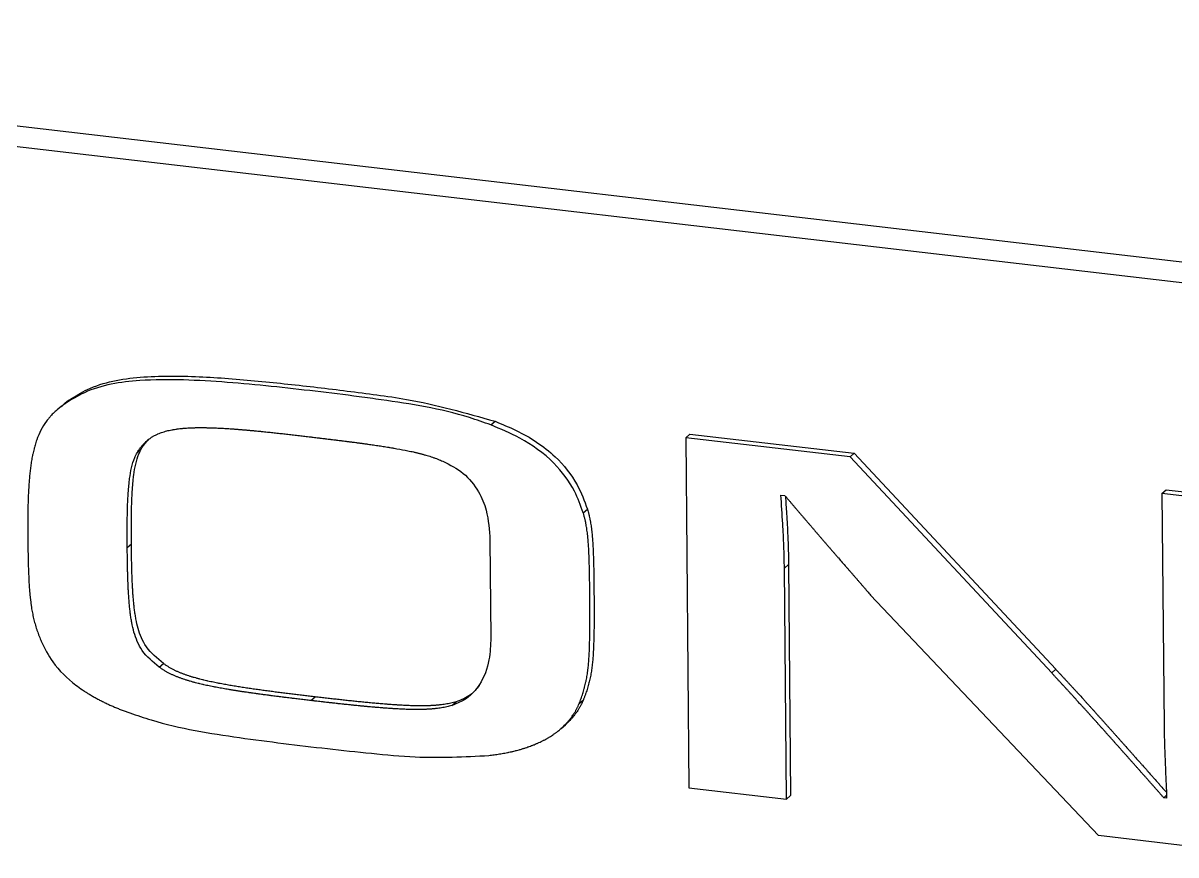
# Model space of a CAD drawing. Header units: millimetres. Extents: x 0 to 279, y 0 to 216.
# Drawn here: x 75.135 to 80.038, y 162.733 to 166.272 of the extents above; entities that cross this region are included whole.
import ezdxf

# ---------------------------------------------------------------- set-up
doc = ezdxf.new("R2010")
doc.units = ezdxf.units.MM

msp = doc.modelspace()

# ---------------------------------------------------------------- linework, layer by layer
at = {"color": 7, "linetype": 'Continuous', "lineweight": 25}
for p, q in [((81.646, 165.0696), (71.3635, 166.2721)), ((81.5576, 164.9916), (71.2751, 166.1942)), ((75.3145, 164.6539), (75.3321, 164.6695)), ((75.2962, 164.6414), (75.2786, 164.6258)), ((77.1247, 164.5626), (77.1424, 164.5782)), ((77.9539, 164.508), (77.9716, 164.5235)), ((77.9539, 164.508), (77.9672, 163.0193)), ((78.6522, 164.4263), (77.9539, 164.508)), ((77.9716, 164.5235), (78.6699, 164.4419)), ((75.6199, 164.4443), (75.6376, 164.4598)), ((78.6522, 164.4263), (78.6699, 164.4419)), ((79.5097, 163.5078), (78.6522, 164.4263)), ((78.6699, 164.4419), (79.5274, 163.5233)), ((78.3582, 164.2645), (78.3746, 164.2625)), ((79.9788, 164.2711), (79.9965, 164.2867)), ((79.9788, 164.2711), (79.9876, 163.2825)), ((80.3978, 164.2221), (79.9788, 164.2711)), ((79.9965, 164.2867), (80.4155, 164.2377)), ((77.5178, 164.1889), (77.5355, 164.2045)), ((75.5784, 164.0411), (75.5961, 164.0567)), ((77.1209, 164.0725), (77.1245, 163.6574)), ((78.3733, 163.9528), (78.391, 163.9684)), ((78.391, 163.9684), (78.3997, 162.9864)), ((78.382, 162.9708), (78.3733, 163.9528)), ((78.7395, 163.8387), (79.7087, 162.8156)), ((75.7142, 163.5325), (75.7319, 163.5481)), ((79.5097, 163.5078), (79.5274, 163.5233)), ((76.3596, 163.3901), (76.3773, 163.4057)), ((76.9589, 163.3691), (76.9766, 163.3847)), ((77.5004, 163.3771), (77.5181, 163.3927)), ((77.4238, 163.2717), (77.4415, 163.2873)), ((77.9672, 163.0193), (78.382, 162.9708)), ((78.382, 162.9708), (78.3997, 162.9864)), ((79.9863, 162.9771), (79.9981, 162.9876)), ((79.9986, 162.9757), (79.9863, 162.9771)), ((80.411, 162.7335), (79.7087, 162.8156))]:
    msp.add_line(p, q, dxfattribs=at)
for points, knots in [([(77.1247, 164.5626), (77.0943, 164.5734), (76.9415, 164.6275), (76.7523, 164.6566), (76.5336, 164.687), (76.3776, 164.706), (76.1906, 164.7271), (76.0036, 164.7446), (75.8165, 164.7559), (75.6114, 164.755), (75.435, 164.7277), (75.3412, 164.6703), (75.3145, 164.6539)], [0, 0, 0, 0, 0.0507, 0.25432, 0.304986, 0.406319, 0.507651, 0.608987, 0.710339, 0.811761, 0.946255, 1, 1, 1, 1]), ([(75.3321, 164.6695), (75.3574, 164.6851), (75.4465, 164.7401), (75.6378, 164.7732), (75.8831, 164.7706), (76.0935, 164.7539), (76.3036, 164.7323), (76.4717, 164.7127), (76.6398, 164.6904), (76.8504, 164.6613), (77.0172, 164.6138), (77.1424, 164.5782)], [0, 0, 0, 0, 0.050845, 0.179406, 0.316377, 0.453031, 0.521332, 0.657936, 0.726237, 0.794541, 1, 1, 1, 1]), ([(75.3145, 164.6539), (75.3026, 164.6452), (75.2878, 164.6342), (75.2728, 164.6206), (75.2675, 164.6156), (75.2622, 164.6104), (75.2571, 164.6051), (75.2521, 164.5997), (75.2485, 164.5956), (75.2449, 164.5913), (75.2403, 164.5856), (75.2279, 164.5695), (75.2103, 164.5409), (75.1955, 164.5062), (75.1873, 164.4809), (75.1837, 164.4681), (75.1813, 164.4589), (75.1791, 164.4497), (75.177, 164.4403), (75.175, 164.4309), (75.1736, 164.4234), (75.1719, 164.4139), (75.1703, 164.4045), (75.1689, 164.3949), (75.1675, 164.3854), (75.1663, 164.3758), (75.1649, 164.3643), (75.1637, 164.3527), (75.1625, 164.3411), (75.1615, 164.3295), (75.1606, 164.3179), (75.1598, 164.3062), (75.1591, 164.2945), (75.1584, 164.2828), (75.1578, 164.2711), (75.1573, 164.2594), (75.1569, 164.2477), (75.1565, 164.236), (75.1561, 164.2203), (75.1557, 164.2047), (75.1555, 164.189), (75.1553, 164.1772), (75.1552, 164.1615), (75.1551, 164.1458), (75.1551, 164.1301), (75.1552, 164.1144), (75.1553, 164.0987), (75.1554, 164.0829), (75.1555, 164.0711), (75.1557, 164.0593), (75.1558, 164.0475), (75.156, 164.0357), (75.1561, 164.0259), (75.1563, 164.016), (75.1565, 164.0062), (75.1567, 163.9944), (75.157, 163.9845), (75.1572, 163.9747), (75.1574, 163.9668), (75.1577, 163.957), (75.158, 163.9491), (75.1583, 163.9392), (75.1591, 163.9175), (75.1605, 163.8899), (75.1623, 163.8642), (75.1633, 163.8523), (75.1638, 163.8464), (75.1643, 163.8404), (75.1649, 163.8345), (75.1655, 163.8286), (75.1662, 163.8226), (75.1671, 163.8147), (75.1681, 163.8068), (75.1691, 163.7989), (75.17, 163.7929), (75.1709, 163.787), (75.1721, 163.7791), (75.1739, 163.7692), (75.1761, 163.7574), (75.1787, 163.7455), (75.1815, 163.7337), (75.184, 163.7239), (75.1867, 163.7142), (75.1896, 163.7044), (75.1927, 163.6947), (75.196, 163.685), (75.1994, 163.6754), (75.2037, 163.6642), (75.2081, 163.6532), (75.2111, 163.646), (75.2127, 163.6425)], [0, 0, 0, 0, 0.0438007, 0.0547414, 0.0602113, 0.0656813, 0.0766223, 0.0820923, 0.0875622, 0.0930322, 0.0985023, 0.1094435, 0.1533124, 0.1971601, 0.2190469, 0.2299873, 0.2354572, 0.2463974, 0.2573375, 0.2628074, 0.2737474, 0.2792172, 0.2901572, 0.301097, 0.3065669, 0.3175067, 0.3284465, 0.3393862, 0.350326, 0.3612657, 0.3722054, 0.3831451, 0.3940848, 0.4050244, 0.4159641, 0.4269037, 0.4378434, 0.448783, 0.4597226, 0.481602, 0.4925417, 0.5034813, 0.5144209, 0.5363002, 0.5472398, 0.5581794, 0.5800587, 0.5909983, 0.6019379, 0.6128775, 0.6238171, 0.6347567, 0.6456963, 0.6511661, 0.6621057, 0.6730454, 0.683985, 0.6894548, 0.7003944, 0.7058642, 0.7168038, 0.7222736, 0.7332132, 0.7769742, 0.7988541, 0.8043239, 0.8097937, 0.8152635, 0.8207333, 0.8262032, 0.831673, 0.8371428, 0.8480827, 0.8535525, 0.8590224, 0.8644922, 0.8699621, 0.8809022, 0.8918424, 0.9027826, 0.9137229, 0.9246633, 0.9301332, 0.9410737, 0.9520141, 0.957484, 0.9684243, 0.9793645, 0.9896807, 1, 1, 1, 1]), ([(75.2969, 164.6406), (75.3046, 164.6477), (75.3158, 164.658), (75.3282, 164.6667), (75.3321, 164.6695)], [0, 0, 0, 0, 0.684168, 1, 1, 1, 1]), ([(75.6199, 164.4443), (75.6219, 164.4474), (75.6249, 164.4521), (75.6291, 164.4582), (75.6323, 164.4627), (75.6356, 164.4671), (75.6391, 164.4715), (75.6426, 164.4757), (75.6475, 164.4812), (75.6526, 164.4865), (75.6579, 164.4916), (75.662, 164.4953), (75.6663, 164.4988), (75.6706, 164.5022), (75.6751, 164.5054), (75.6796, 164.5086), (75.6843, 164.5115), (75.6906, 164.5153), (75.6971, 164.5188), (75.7038, 164.5221), (75.714, 164.5267), (75.7262, 164.5312), (75.7406, 164.5356), (75.7497, 164.5379), (75.7589, 164.5401), (75.7663, 164.5416), (75.7756, 164.5433), (75.7831, 164.5445), (75.7925, 164.5458), (75.802, 164.547), (75.8115, 164.548), (75.821, 164.5488), (75.8306, 164.5495), (75.8421, 164.5502), (75.8536, 164.5507), (75.8632, 164.551), (75.8709, 164.5511), (75.8767, 164.5512), (75.8825, 164.5513), (75.8883, 164.5513), (75.8941, 164.5513), (75.8999, 164.5513), (75.9057, 164.5512), (75.9115, 164.5511), (75.9173, 164.551), (75.9251, 164.5509), (75.9329, 164.5507), (75.9406, 164.5504), (75.9464, 164.5502), (75.9523, 164.55), (75.96, 164.5496), (75.9678, 164.5493), (75.9756, 164.5489), (75.9814, 164.5486), (75.9892, 164.5481), (75.997, 164.5477), (76.0047, 164.5472), (76.0125, 164.5467), (76.0203, 164.5462), (76.0281, 164.5456), (76.0359, 164.545), (76.0437, 164.5445), (76.0534, 164.5437), (76.0612, 164.5431), (76.0709, 164.5423), (76.0787, 164.5416), (76.0884, 164.5408), (76.0962, 164.5401), (76.106, 164.5392), (76.1138, 164.5385), (76.1235, 164.5375), (76.1332, 164.5366), (76.143, 164.5356), (76.1527, 164.5347), (76.1625, 164.5337), (76.1722, 164.5327), (76.1819, 164.5317), (76.1917, 164.5307), (76.2034, 164.5294), (76.2151, 164.5281), (76.2248, 164.5271), (76.2346, 164.526), (76.2443, 164.5249), (76.256, 164.5236), (76.2677, 164.5223), (76.2797, 164.5209), (76.2919, 164.5195), (76.3003, 164.5185), (76.3045, 164.518)], [0, 0, 0, 0, 0.015963, 0.023944, 0.031925, 0.039906, 0.047887, 0.055869, 0.06385, 0.079816, 0.087797, 0.095779, 0.10376, 0.111741, 0.119723, 0.127704, 0.135685, 0.143667, 0.159633, 0.167615, 0.175596, 0.20755, 0.223514, 0.239478, 0.247458, 0.263421, 0.271402, 0.287365, 0.295345, 0.311307, 0.327269, 0.33525, 0.351211, 0.367173, 0.383135, 0.399096, 0.407077, 0.415057, 0.423038, 0.431018, 0.438999, 0.446979, 0.45496, 0.462941, 0.470921, 0.478902, 0.494863, 0.502844, 0.510824, 0.518805, 0.526785, 0.542746, 0.550727, 0.558708, 0.566688, 0.582649, 0.59063, 0.59861, 0.614572, 0.622552, 0.630533, 0.646494, 0.654474, 0.670436, 0.678416, 0.694377, 0.702358, 0.718319, 0.7263, 0.742261, 0.750241, 0.766202, 0.782163, 0.790144, 0.806105, 0.822066, 0.830047, 0.846008, 0.861969, 0.87793, 0.893891, 0.901872, 0.917833, 0.933794, 0.949755, 0.965716, 0.982858, 1, 1, 1, 1]), ([(77.5178, 164.1889), (77.5065, 164.2198), (77.4784, 164.2964), (77.3905, 164.4139), (77.262, 164.5053), (77.1662, 164.5453), (77.1247, 164.5626)], [0, 0, 0, 0, 0.176813, 0.437467, 0.756542, 1, 1, 1, 1]), ([(77.1424, 164.5782), (77.1724, 164.5659), (77.2632, 164.5288), (77.3918, 164.4461), (77.4918, 164.3213), (77.5224, 164.2395), (77.5355, 164.2045)], [0, 0, 0, 0, 0.176298, 0.532517, 0.799703, 1, 1, 1, 1]), ([(75.6376, 164.4598), (75.6396, 164.463), (75.6426, 164.4677), (75.6467, 164.4738), (75.65, 164.4783), (75.6533, 164.4827), (75.6567, 164.4871), (75.6603, 164.4913), (75.6646, 164.4962), (75.6679, 164.4996), (75.6699, 164.5016)], [0, 0, 0, 0, 0.209381, 0.314061, 0.418742, 0.523423, 0.628105, 0.732787, 0.837471, 1, 1, 1, 1]), ([(76.3045, 164.518), (76.3084, 164.5176), (76.3162, 164.5167), (76.3279, 164.5153), (76.3376, 164.5141), (76.3474, 164.513), (76.3552, 164.5121), (76.3649, 164.5109), (76.3727, 164.51), (76.3824, 164.5088), (76.3902, 164.5079), (76.4, 164.5067), (76.4078, 164.5058), (76.4156, 164.5048), (76.4234, 164.5039), (76.4312, 164.5029), (76.439, 164.502), (76.4467, 164.501), (76.4545, 164.5001), (76.4623, 164.4991), (76.4701, 164.4981), (76.4779, 164.4972), (76.4857, 164.4962), (76.4916, 164.4954), (76.4994, 164.4945), (76.5072, 164.4935), (76.515, 164.4925), (76.5208, 164.4917), (76.5266, 164.491), (76.5325, 164.4902), (76.5403, 164.4892), (76.5481, 164.4881), (76.5559, 164.4871), (76.5617, 164.4863), (76.5676, 164.4856), (76.5734, 164.4848), (76.5793, 164.484), (76.5851, 164.4832), (76.591, 164.4824), (76.5968, 164.4816), (76.6046, 164.4805), (76.6143, 164.4791), (76.626, 164.4774), (76.6377, 164.4757), (76.6475, 164.4743), (76.6572, 164.4728), (76.6669, 164.4713), (76.6786, 164.4695), (76.6884, 164.4679), (76.6981, 164.4663), (76.7059, 164.465), (76.7156, 164.4634), (76.737, 164.4596), (76.7643, 164.4545), (76.7895, 164.4491), (76.8011, 164.4464), (76.807, 164.445), (76.8128, 164.4436), (76.8186, 164.4422), (76.8244, 164.4407), (76.8302, 164.4392), (76.836, 164.4377), (76.8417, 164.436), (76.8494, 164.4338), (76.859, 164.431), (76.8705, 164.4273), (76.8801, 164.424), (76.8895, 164.4206), (76.8989, 164.4171), (76.91, 164.4127), (76.9173, 164.4096), (76.9209, 164.408)], [0, 0, 0, 0, 0.0188857, 0.0377713, 0.056657, 0.0660998, 0.0849854, 0.0944283, 0.1133139, 0.1227568, 0.1416424, 0.1510852, 0.1699709, 0.1794137, 0.1888565, 0.2077422, 0.217185, 0.2266279, 0.2455135, 0.2549563, 0.2643992, 0.2832848, 0.2927277, 0.3021705, 0.3116133, 0.330499, 0.3399418, 0.3493846, 0.3588274, 0.3682703, 0.3777131, 0.3965988, 0.4060416, 0.4154844, 0.4249272, 0.4343701, 0.4438129, 0.4532557, 0.4626986, 0.4721414, 0.4815842, 0.5004699, 0.5193555, 0.5382412, 0.5571269, 0.5665697, 0.5854554, 0.6043411, 0.6232268, 0.6326696, 0.6515553, 0.6609981, 0.6798839, 0.755433, 0.793206, 0.8026489, 0.8120917, 0.8215346, 0.8309775, 0.8404204, 0.8498633, 0.8593062, 0.8687491, 0.878192, 0.8970784, 0.915965, 0.9348516, 0.9442946, 0.9631814, 0.9815866, 1, 1, 1, 1]), ([(75.5961, 164.0567), (75.596, 164.0607), (75.596, 164.0685), (75.5959, 164.0803), (75.5958, 164.0921), (75.5958, 164.1039), (75.5958, 164.1157), (75.5958, 164.1275), (75.5959, 164.1393), (75.5959, 164.151), (75.596, 164.1608), (75.5961, 164.1706), (75.5962, 164.1785), (75.5964, 164.1883), (75.5965, 164.1961), (75.5968, 164.2059), (75.5973, 164.2274), (75.5983, 164.2548), (75.5998, 164.2801), (75.6005, 164.2918), (75.601, 164.2976), (75.6014, 164.3034), (75.6019, 164.3092), (75.6024, 164.315), (75.6029, 164.3208), (75.6041, 164.3324), (75.6089, 164.3729), (75.6177, 164.4192), (75.6343, 164.453), (75.6376, 164.4598)], [0, 0, 0, 0, 0.02851, 0.05702, 0.08553, 0.11404, 0.14255, 0.17106, 0.19957, 0.22808, 0.25659, 0.270845, 0.299355, 0.31361, 0.34212, 0.356375, 0.384885, 0.498932, 0.555953, 0.570208, 0.584463, 0.598718, 0.612973, 0.627228, 0.641483, 0.655739, 0.712764, 0.942001, 1, 1, 1, 1]), ([(75.5784, 164.0411), (75.5784, 164.0431), (75.5783, 164.049), (75.5782, 164.0588), (75.5782, 164.0706), (75.5781, 164.0824), (75.5781, 164.0942), (75.5781, 164.106), (75.5781, 164.1158), (75.5782, 164.1256), (75.5782, 164.1354), (75.5783, 164.1452), (75.5784, 164.1551), (75.5786, 164.1629), (75.5787, 164.1727), (75.5789, 164.1805), (75.5791, 164.1903), (75.5796, 164.2119), (75.5806, 164.2392), (75.5821, 164.2645), (75.5829, 164.2762), (75.5833, 164.282), (75.5837, 164.2878), (75.5842, 164.2936), (75.5847, 164.2994), (75.5853, 164.3052), (75.5864, 164.3168), (75.5912, 164.3573), (75.6, 164.4036), (75.6166, 164.4374), (75.6199, 164.4443)], [0, 0, 0, 0, 0.014255, 0.042765, 0.071275, 0.099785, 0.128295, 0.156805, 0.185315, 0.19957, 0.22808, 0.25659, 0.270845, 0.299355, 0.31361, 0.34212, 0.356375, 0.384885, 0.498932, 0.555953, 0.570208, 0.584463, 0.598718, 0.612973, 0.627228, 0.641483, 0.655739, 0.712764, 0.942001, 1, 1, 1, 1]), ([(76.9209, 164.408), (76.9508, 164.3929), (77.0107, 164.3624), (77.0738, 164.2847), (77.1139, 164.1853), (77.1182, 164.1151), (77.1209, 164.0725)], [0, 0, 0, 0, 0.239057, 0.480017, 0.684253, 1, 1, 1, 1]), ([(78.3733, 163.9528), (78.3726, 163.9843), (78.3712, 164.0473), (78.3657, 164.1513), (78.3609, 164.2237), (78.3582, 164.2645)], [0, 0, 0, 0, 0.30401, 0.607981, 1, 1, 1, 1]), ([(78.3746, 164.2625), (78.3773, 164.2594), (78.3814, 164.2546), (78.3868, 164.2482), (78.3908, 164.2435), (78.3949, 164.2387), (78.3989, 164.234), (78.403, 164.2292), (78.407, 164.2244), (78.4111, 164.2197), (78.4151, 164.2149), (78.4192, 164.2102), (78.4246, 164.2038), (78.4313, 164.1959), (78.4394, 164.1864), (78.4476, 164.1769), (78.4543, 164.169), (78.4611, 164.1611), (78.4679, 164.1531), (78.476, 164.1437), (78.4842, 164.1342), (78.4909, 164.1263), (78.4977, 164.1184), (78.5045, 164.1105), (78.5127, 164.101), (78.5195, 164.0931), (78.5263, 164.0852), (78.5331, 164.0773), (78.5399, 164.0695), (78.5467, 164.0616), (78.5522, 164.0553), (78.559, 164.0474), (78.5644, 164.0411), (78.5713, 164.0332), (78.5767, 164.0269), (78.5835, 164.019), (78.589, 164.0128), (78.5958, 164.0049), (78.6108, 163.9876), (78.6272, 163.9687), (78.6423, 163.9514), (78.6491, 163.9436), (78.6546, 163.9373), (78.66, 163.931), (78.6641, 163.9263), (78.6682, 163.9215), (78.6723, 163.9168), (78.6764, 163.9121), (78.6805, 163.9074), (78.6846, 163.9027), (78.6901, 163.8964), (78.6969, 163.8885), (78.7051, 163.879), (78.7132, 163.8695), (78.72, 163.8616), (78.7264, 163.8541), (78.7325, 163.847), (78.7371, 163.8414), (78.7395, 163.8387)], [0, 0, 0, 0, 0.02235, 0.033525, 0.0447, 0.055875, 0.06705, 0.078225, 0.0894, 0.100575, 0.111749, 0.122924, 0.134099, 0.156449, 0.178799, 0.201149, 0.223499, 0.234674, 0.257024, 0.279374, 0.301724, 0.324073, 0.335248, 0.357598, 0.379948, 0.402298, 0.413473, 0.435823, 0.458173, 0.469348, 0.491698, 0.502873, 0.525223, 0.536397, 0.558747, 0.569922, 0.592272, 0.603447, 0.625797, 0.715197, 0.737547, 0.748721, 0.771071, 0.782246, 0.793421, 0.804596, 0.815771, 0.826946, 0.838121, 0.849296, 0.860471, 0.882821, 0.905171, 0.927521, 0.949871, 0.961045, 0.980523, 1, 1, 1, 1]), ([(78.3772, 164.2595), (78.3789, 164.2347), (78.3827, 164.1783), (78.3882, 164.0812), (78.39, 164.009), (78.391, 163.9684)], [0, 0, 0, 0, 0.254816, 0.580248, 1, 1, 1, 1]), ([(77.5355, 164.2045), (77.5366, 164.2006), (77.5383, 164.1947), (77.5403, 164.1869), (77.5417, 164.181), (77.5436, 164.1731), (77.5453, 164.1652), (77.5469, 164.1573), (77.548, 164.1514), (77.5493, 164.1435), (77.5506, 164.1356), (77.5517, 164.1277), (77.5528, 164.1197), (77.5537, 164.1118), (77.5548, 164.1019), (77.5555, 164.094), (77.5564, 164.0841), (77.5571, 164.0742), (77.5579, 164.0624), (77.5585, 164.0525), (77.559, 164.0426), (77.5595, 164.0328), (77.56, 164.0209), (77.5604, 164.0091), (77.5612, 163.9854), (77.5624, 163.9342), (77.5631, 163.8713), (77.5635, 163.8162), (77.5637, 163.7848), (77.5637, 163.7612), (77.5637, 163.7376), (77.5636, 163.718), (77.5634, 163.6984), (77.5628, 163.6553), (77.5613, 163.6083), (77.5581, 163.5656), (77.5566, 163.5501), (77.5553, 163.5386), (77.5539, 163.5271), (77.5522, 163.5156), (77.5504, 163.5042), (77.5483, 163.4929), (77.5459, 163.4816), (77.5433, 163.4705), (77.5409, 163.4612), (77.5384, 163.4521), (77.5357, 163.443), (77.5323, 163.4321), (77.5293, 163.4232), (77.526, 163.4139), (77.5225, 163.4044), (77.5196, 163.3966), (77.5181, 163.3927)], [0, 0, 0, 0, 0.014347, 0.02152, 0.028694, 0.035867, 0.050215, 0.057388, 0.064561, 0.071735, 0.086082, 0.093255, 0.100428, 0.114775, 0.121948, 0.136295, 0.143468, 0.157815, 0.172162, 0.186508, 0.193681, 0.208028, 0.222374, 0.236721, 0.251067, 0.308453, 0.423227, 0.480612, 0.509305, 0.537998, 0.56669, 0.595383, 0.60973, 0.638422, 0.753217, 0.781912, 0.796258, 0.810605, 0.824952, 0.839299, 0.853646, 0.867993, 0.88234, 0.896688, 0.911035, 0.918208, 0.932555, 0.946902, 0.961249, 0.968422, 0.98421, 1, 1, 1, 1]), ([(77.5004, 163.3771), (77.5018, 163.3807), (77.5044, 163.3877), (77.5083, 163.3983), (77.5121, 163.409), (77.5157, 163.4198), (77.519, 163.4306), (77.5217, 163.4398), (77.5241, 163.449), (77.5265, 163.4582), (77.5286, 163.4675), (77.5305, 163.4769), (77.5323, 163.4863), (77.5342, 163.4977), (77.5356, 163.5073), (77.5366, 163.5149), (77.5374, 163.5207), (77.538, 163.5265), (77.5393, 163.538), (77.543, 163.5787), (77.5446, 163.6217), (77.5454, 163.6609), (77.5455, 163.6726), (77.5457, 163.6824), (77.5458, 163.6923), (77.5459, 163.7021), (77.5459, 163.7138), (77.546, 163.7256), (77.546, 163.7374), (77.546, 163.7492), (77.546, 163.761), (77.546, 163.7728), (77.5459, 163.7845), (77.5459, 163.7963), (77.5458, 163.8081), (77.5457, 163.8199), (77.5455, 163.8435), (77.545, 163.8947), (77.5442, 163.9458), (77.5431, 163.9833), (77.5428, 163.9912), (77.5426, 163.9971), (77.5424, 164.003), (77.5422, 164.0089), (77.5419, 164.0148), (77.5416, 164.0227), (77.5411, 164.0326), (77.5405, 164.0425), (77.5399, 164.0523), (77.5392, 164.0622), (77.5384, 164.0721), (77.5375, 164.082), (77.5367, 164.0899), (77.5358, 164.0978), (77.5349, 164.1058), (77.5338, 164.1137), (77.5327, 164.1216), (77.5314, 164.1295), (77.53, 164.1374), (77.5285, 164.1453), (77.5273, 164.1512), (77.526, 164.1571), (77.5246, 164.1632), (77.523, 164.1695), (77.5208, 164.1781), (77.519, 164.1846), (77.5178, 164.1889)], [0, 0, 0, 0, 0.014347, 0.028693, 0.04304, 0.057387, 0.071734, 0.086081, 0.093254, 0.107602, 0.121949, 0.129122, 0.14347, 0.157817, 0.172164, 0.179337, 0.18651, 0.193684, 0.200857, 0.229552, 0.344386, 0.358732, 0.373079, 0.387425, 0.394599, 0.408945, 0.423291, 0.437638, 0.451984, 0.466331, 0.480677, 0.495023, 0.50937, 0.523716, 0.538063, 0.552409, 0.566756, 0.624141, 0.738915, 0.753262, 0.760435, 0.767608, 0.774781, 0.781955, 0.789128, 0.796301, 0.810648, 0.824994, 0.832167, 0.846514, 0.860861, 0.868034, 0.882381, 0.889554, 0.896727, 0.911074, 0.918247, 0.925421, 0.939768, 0.946942, 0.954115, 0.961288, 0.968462, 0.976343, 0.984224, 1, 1, 1, 1]), ([(75.7319, 163.5481), (75.7054, 163.5699), (75.6562, 163.6104), (75.6269, 163.6833), (75.6164, 163.7305), (75.6124, 163.7541), (75.6104, 163.7676), (75.6091, 163.7776), (75.6078, 163.7877), (75.6067, 163.7978), (75.6057, 163.8079), (75.6047, 163.818), (75.6039, 163.8281), (75.6031, 163.8382), (75.6024, 163.8482), (75.6017, 163.8583), (75.6012, 163.8684), (75.6004, 163.8818), (75.5998, 163.8952), (75.5992, 163.9086), (75.5988, 163.9187), (75.5984, 163.9321), (75.598, 163.9455), (75.5975, 163.9622), (75.5972, 163.9756), (75.5969, 163.9923), (75.5967, 164.0057), (75.5964, 164.022), (75.5962, 164.0379), (75.5961, 164.0505), (75.5961, 164.0567)], [0, 0, 0, 0, 0.178432, 0.33104, 0.405961, 0.443378, 0.462083, 0.480789, 0.499495, 0.518201, 0.536906, 0.555612, 0.574318, 0.593023, 0.611729, 0.630434, 0.64914, 0.667845, 0.705256, 0.723962, 0.742667, 0.761373, 0.798784, 0.817489, 0.8549, 0.873606, 0.911016, 0.929722, 0.964861, 1, 1, 1, 1]), ([(75.7142, 163.5325), (75.6877, 163.5543), (75.6385, 163.5948), (75.6092, 163.6677), (75.5987, 163.715), (75.5947, 163.7385), (75.5927, 163.752), (75.5914, 163.7621), (75.5901, 163.7721), (75.589, 163.7822), (75.588, 163.7923), (75.5871, 163.8024), (75.5862, 163.8125), (75.5854, 163.8226), (75.5847, 163.8326), (75.5841, 163.8427), (75.5835, 163.8528), (75.583, 163.8612), (75.5827, 163.8679), (75.5824, 163.8746), (75.582, 163.8813), (75.5818, 163.888), (75.5816, 163.893), (75.5813, 163.8997), (75.5811, 163.9064), (75.5808, 163.9131), (75.5806, 163.9198), (75.5804, 163.9265), (75.5802, 163.9332), (75.58, 163.9399), (75.5799, 163.9466), (75.5797, 163.955), (75.5795, 163.9617), (75.5794, 163.97), (75.5792, 163.9767), (75.5791, 163.9851), (75.579, 163.9918), (75.5789, 164.0001), (75.5788, 164.0068), (75.5787, 164.0152), (75.5786, 164.0219), (75.5785, 164.0311), (75.5784, 164.0369), (75.5784, 164.0411)], [0, 0, 0, 0, 0.178432, 0.33104, 0.405961, 0.443377, 0.462083, 0.480789, 0.499495, 0.518201, 0.536906, 0.555612, 0.574317, 0.593023, 0.611729, 0.630434, 0.64914, 0.667845, 0.677198, 0.68655, 0.705256, 0.714609, 0.723961, 0.733314, 0.752019, 0.761372, 0.770725, 0.78943, 0.798783, 0.808136, 0.826841, 0.836194, 0.854899, 0.864252, 0.882958, 0.89231, 0.911016, 0.920368, 0.939074, 0.948427, 0.967132, 0.976485, 1, 1, 1, 1]), ([(75.2127, 163.6425), (75.2276, 163.6124), (75.2631, 163.5409), (75.332, 163.4758), (75.3837, 163.4385), (75.3998, 163.4279), (75.4086, 163.4224), (75.4148, 163.4185), (75.4224, 163.4139), (75.4301, 163.4094), (75.4377, 163.405), (75.4455, 163.4007), (75.4532, 163.3965), (75.461, 163.3924), (75.4688, 163.3884), (75.4767, 163.3845), (75.4846, 163.3806), (75.4925, 163.3768), (75.5005, 163.3731), (75.5085, 163.3695), (75.5165, 163.366), (75.5245, 163.3625), (75.5326, 163.3592), (75.5406, 163.3558), (75.5487, 163.3526), (75.5568, 163.3494), (75.565, 163.3463), (75.5756, 163.3423), (75.5835, 163.3395), (75.5888, 163.3376)], [0, 0, 0, 0, 0.200232, 0.476594, 0.547805, 0.583395, 0.592291, 0.610084, 0.627878, 0.645671, 0.663464, 0.681257, 0.699051, 0.716844, 0.734637, 0.75243, 0.770223, 0.788016, 0.805809, 0.823602, 0.841396, 0.859189, 0.876982, 0.894775, 0.912568, 0.930361, 0.948154, 0.965947, 1, 1, 1, 1]), ([(77.1245, 163.6574), (77.1233, 163.6259), (77.1205, 163.5551), (77.0863, 163.4636), (77.0274, 163.397), (76.9805, 163.3779), (76.9589, 163.3691)], [0, 0, 0, 0, 0.254474, 0.57238, 0.8032, 1, 1, 1, 1]), ([(76.3596, 163.3901), (76.3558, 163.3906), (76.348, 163.3915), (76.3363, 163.3929), (76.3246, 163.3943), (76.3148, 163.3954), (76.3051, 163.3966), (76.2953, 163.3978), (76.2856, 163.399), (76.2759, 163.4001), (76.2681, 163.4011), (76.2583, 163.4023), (76.2505, 163.4033), (76.2408, 163.4045), (76.233, 163.4055), (76.2252, 163.4064), (76.2174, 163.4074), (76.2096, 163.4084), (76.1999, 163.4097), (76.1921, 163.4107), (76.1843, 163.4117), (76.1765, 163.4127), (76.1687, 163.4138), (76.1609, 163.4148), (76.1531, 163.4158), (76.1453, 163.4169), (76.1375, 163.418), (76.1316, 163.4188), (76.1239, 163.4198), (76.1161, 163.4209), (76.1083, 163.422), (76.1024, 163.4229), (76.0966, 163.4237), (76.0888, 163.4249), (76.081, 163.426), (76.0732, 163.4272), (76.0673, 163.428), (76.0615, 163.4289), (76.0557, 163.4298), (76.0498, 163.4307), (76.044, 163.4316), (76.0381, 163.4326), (76.0323, 163.4335), (76.0264, 163.4344), (76.0206, 163.4354), (76.0148, 163.4363), (76.007, 163.4376), (75.9972, 163.4393), (75.9856, 163.4413), (75.9739, 163.4434), (75.9622, 163.4456), (75.9525, 163.4474), (75.9428, 163.4493), (75.933, 163.4513), (75.9233, 163.4533), (75.9136, 163.4554), (75.9059, 163.4571), (75.8962, 163.4593), (75.8884, 163.4611), (75.8787, 163.4635), (75.871, 163.4654), (75.8633, 163.4675), (75.8556, 163.4695), (75.8479, 163.4717), (75.8402, 163.474), (75.8344, 163.4757), (75.8267, 163.4781), (75.8191, 163.4806), (75.8115, 163.4832), (75.8058, 163.4852), (75.8001, 163.4873), (75.7944, 163.4895), (75.7888, 163.4917), (75.7831, 163.494), (75.7776, 163.4964), (75.7701, 163.4998), (75.7609, 163.5041), (75.7518, 163.5088), (75.7429, 163.5138), (75.7341, 163.519), (75.724, 163.5255), (75.7175, 163.5302), (75.7142, 163.5325)], [0, 0, 0, 0, 0.017878, 0.035756, 0.053635, 0.071513, 0.080452, 0.09833, 0.116209, 0.125148, 0.143026, 0.151965, 0.169843, 0.178782, 0.196661, 0.2056, 0.214539, 0.232417, 0.241356, 0.259234, 0.268174, 0.277113, 0.294991, 0.30393, 0.312869, 0.330747, 0.339687, 0.348626, 0.357565, 0.375443, 0.384382, 0.393321, 0.40226, 0.4112, 0.429078, 0.438017, 0.446956, 0.455895, 0.464834, 0.473773, 0.482713, 0.491652, 0.500591, 0.50953, 0.518469, 0.527408, 0.536347, 0.554226, 0.572104, 0.589982, 0.60786, 0.625739, 0.634678, 0.652556, 0.670435, 0.679374, 0.697252, 0.706191, 0.72407, 0.733009, 0.750887, 0.759827, 0.768766, 0.786645, 0.795584, 0.804523, 0.813462, 0.831341, 0.840281, 0.84922, 0.858159, 0.867098, 0.876038, 0.884977, 0.893917, 0.902856, 0.920737, 0.938618, 0.947558, 0.96544, 0.982704, 1, 1, 1, 1]), ([(76.3773, 163.4057), (76.3695, 163.4066), (76.3539, 163.4085), (76.3306, 163.4113), (76.3072, 163.4141), (76.2877, 163.4164), (76.2682, 163.4188), (76.2526, 163.4208), (76.237, 163.4228), (76.2214, 163.4248), (76.2058, 163.4268), (76.1902, 163.4288), (76.1747, 163.4309), (76.1591, 163.433), (76.1435, 163.4352), (76.1318, 163.4368), (76.1162, 163.439), (76.1006, 163.4413), (76.085, 163.4436), (76.0733, 163.4454), (76.0616, 163.4472), (76.05, 163.4491), (76.0383, 163.451), (76.0266, 163.4529), (76.0149, 163.4549), (76.0032, 163.4569), (75.9916, 163.459), (75.9799, 163.4612), (75.9702, 163.463), (75.9604, 163.4649), (75.9507, 163.4669), (75.941, 163.4689), (75.9313, 163.471), (75.9235, 163.4727), (75.9138, 163.4749), (75.9061, 163.4767), (75.8964, 163.4791), (75.8887, 163.481), (75.881, 163.4831), (75.8732, 163.4851), (75.8655, 163.4873), (75.8578, 163.4895), (75.8521, 163.4913), (75.8444, 163.4937), (75.8368, 163.4962), (75.8291, 163.4988), (75.8234, 163.5008), (75.8178, 163.5029), (75.8121, 163.5051), (75.8065, 163.5073), (75.8008, 163.5096), (75.7952, 163.512), (75.7878, 163.5153), (75.7786, 163.5197), (75.7695, 163.5244), (75.7605, 163.5294), (75.7518, 163.5346), (75.7416, 163.5411), (75.7351, 163.5458), (75.7319, 163.5481)], [0, 0, 0, 0, 0.035756, 0.071513, 0.107269, 0.143026, 0.160904, 0.196661, 0.214539, 0.232417, 0.268174, 0.286052, 0.30393, 0.339687, 0.357565, 0.375443, 0.393321, 0.429078, 0.446956, 0.464835, 0.482713, 0.500591, 0.518469, 0.536348, 0.554226, 0.572104, 0.589983, 0.607861, 0.625739, 0.634678, 0.652557, 0.670435, 0.679374, 0.697253, 0.706192, 0.72407, 0.733009, 0.750888, 0.759827, 0.768766, 0.786645, 0.795584, 0.804523, 0.813463, 0.831342, 0.840281, 0.84922, 0.85816, 0.867099, 0.876038, 0.884978, 0.893917, 0.902856, 0.920737, 0.938619, 0.947558, 0.965441, 0.982704, 1, 1, 1, 1]), ([(79.5274, 163.5233), (79.5302, 163.5203), (79.5345, 163.5157), (79.5401, 163.5096), (79.5444, 163.505), (79.5486, 163.5004), (79.5529, 163.4959), (79.5571, 163.4913), (79.5614, 163.4867), (79.5656, 163.4821), (79.5698, 163.4775), (79.5741, 163.4729), (79.5783, 163.4683), (79.5826, 163.4637), (79.5882, 163.4576), (79.5938, 163.4514), (79.5995, 163.4453), (79.6037, 163.4407), (79.6079, 163.4361), (79.6135, 163.4299), (79.6234, 163.4192), (79.6346, 163.4069), (79.6444, 163.3961), (79.6514, 163.3884), (79.657, 163.3822), (79.664, 163.3745), (79.6696, 163.3683), (79.6766, 163.3605), (79.6822, 163.3544), (79.6891, 163.3466), (79.6961, 163.3389), (79.7031, 163.3311), (79.71, 163.3234), (79.717, 163.3156), (79.724, 163.3079), (79.7309, 163.3001), (79.7379, 163.2924), (79.7462, 163.2831), (79.7545, 163.2738), (79.7629, 163.2644), (79.7712, 163.2551), (79.7795, 163.2458), (79.7878, 163.2365), (79.7961, 163.2271), (79.8045, 163.2178), (79.8128, 163.2085), (79.8239, 163.196), (79.8349, 163.1836), (79.846, 163.1711), (79.8543, 163.1617), (79.8654, 163.1493), (79.8764, 163.1368), (79.8875, 163.1243), (79.8985, 163.1119), (79.9096, 163.0994), (79.9234, 163.0838), (79.9345, 163.0713), (79.9483, 163.0557), (79.9593, 163.0432), (79.9732, 163.0275), (79.985, 163.0141), (79.9941, 163.0039), (79.9976, 162.9999)], [0, 0, 0, 0, 0.017765, 0.026647, 0.035529, 0.044411, 0.053294, 0.062176, 0.071058, 0.07994, 0.088823, 0.097705, 0.106587, 0.11547, 0.124352, 0.142116, 0.150999, 0.159881, 0.168763, 0.177645, 0.19541, 0.230939, 0.248704, 0.257586, 0.27535, 0.284233, 0.301997, 0.310879, 0.328644, 0.337526, 0.355291, 0.373055, 0.381938, 0.399702, 0.417467, 0.426349, 0.444114, 0.461878, 0.479643, 0.497407, 0.515172, 0.532936, 0.550701, 0.568465, 0.58623, 0.603994, 0.621759, 0.657288, 0.675053, 0.692817, 0.710582, 0.746111, 0.763875, 0.78164, 0.817169, 0.834933, 0.870462, 0.888227, 0.923756, 0.941521, 0.977568, 1, 1, 1, 1]), ([(79.9863, 162.9771), (79.9835, 162.9803), (79.978, 162.9865), (79.9697, 162.9959), (79.9614, 163.0052), (79.9545, 163.0131), (79.9476, 163.0209), (79.9421, 163.0271), (79.9352, 163.0349), (79.9297, 163.0411), (79.9228, 163.0489), (79.9173, 163.0552), (79.9104, 163.063), (79.9048, 163.0692), (79.8979, 163.077), (79.8924, 163.0833), (79.8869, 163.0895), (79.8813, 163.0957), (79.8758, 163.102), (79.8703, 163.1082), (79.8648, 163.1144), (79.8592, 163.1207), (79.8537, 163.1269), (79.8482, 163.1331), (79.8426, 163.1394), (79.8371, 163.1456), (79.833, 163.1503), (79.8288, 163.155), (79.8233, 163.1612), (79.8177, 163.1674), (79.8122, 163.1736), (79.808, 163.1783), (79.8039, 163.183), (79.7997, 163.1877), (79.7942, 163.1939), (79.7887, 163.2001), (79.7831, 163.2063), (79.779, 163.211), (79.7748, 163.2157), (79.7706, 163.2203), (79.7665, 163.225), (79.7623, 163.2297), (79.7582, 163.2343), (79.754, 163.239), (79.7484, 163.2452), (79.7415, 163.253), (79.7332, 163.2623), (79.7248, 163.2716), (79.7179, 163.2794), (79.7109, 163.2871), (79.704, 163.2949), (79.6956, 163.3042), (79.6887, 163.3119), (79.6817, 163.3197), (79.6761, 163.3259), (79.6692, 163.3336), (79.6636, 163.3398), (79.6566, 163.3475), (79.651, 163.3537), (79.644, 163.3614), (79.6384, 163.3676), (79.6328, 163.3738), (79.6244, 163.383), (79.6146, 163.3938), (79.6048, 163.4046), (79.5992, 163.4107), (79.5949, 163.4154), (79.5907, 163.42), (79.5865, 163.4246), (79.5809, 163.4307), (79.5752, 163.4369), (79.5696, 163.443), (79.5654, 163.4476), (79.5611, 163.4522), (79.5569, 163.4568), (79.5527, 163.4614), (79.5484, 163.466), (79.5442, 163.4706), (79.5399, 163.4751), (79.5357, 163.4797), (79.5314, 163.4843), (79.5272, 163.4889), (79.5228, 163.4936), (79.517, 163.4999), (79.5126, 163.5046), (79.5097, 163.5078)], [0, 0, 0, 0, 0.017526, 0.035052, 0.052578, 0.070104, 0.078867, 0.096393, 0.105155, 0.122681, 0.131444, 0.14897, 0.157733, 0.175259, 0.184022, 0.201548, 0.210311, 0.219074, 0.2366, 0.245363, 0.254126, 0.271652, 0.280415, 0.289178, 0.306704, 0.315466, 0.324229, 0.332992, 0.341755, 0.359281, 0.368044, 0.376807, 0.38557, 0.394333, 0.403096, 0.420622, 0.429385, 0.438148, 0.446911, 0.455674, 0.464437, 0.4732, 0.481963, 0.490726, 0.499489, 0.517015, 0.53454, 0.552066, 0.569592, 0.578355, 0.595881, 0.613407, 0.630933, 0.639696, 0.657222, 0.665985, 0.683511, 0.692274, 0.7098, 0.718563, 0.736088, 0.744851, 0.753614, 0.788666, 0.806192, 0.814955, 0.823718, 0.832481, 0.841244, 0.850007, 0.867533, 0.876296, 0.885059, 0.893822, 0.902585, 0.911348, 0.920111, 0.928874, 0.937637, 0.9464, 0.955162, 0.963925, 0.972944, 0.981963, 1, 1, 1, 1]), ([(77.0749, 163.4539), (77.0636, 163.4399), (77.0378, 163.4077), (76.9986, 163.393), (76.9766, 163.3847)], [0, 0, 0, 0, 0.436726, 1, 1, 1, 1]), ([(76.9589, 163.3691), (76.9553, 163.3681), (76.948, 163.3661), (76.937, 163.3635), (76.9259, 163.3612), (76.9147, 163.3592), (76.9034, 163.3575), (76.894, 163.3563), (76.8864, 163.3554), (76.8807, 163.3549), (76.875, 163.3544), (76.8692, 163.3539), (76.8635, 163.3535), (76.8578, 163.3532), (76.852, 163.3529), (76.8462, 163.3527), (76.8385, 163.3524), (76.8173, 163.3519), (76.7902, 163.352), (76.765, 163.3528), (76.7514, 163.3534), (76.7436, 163.3537), (76.7339, 163.3542), (76.7242, 163.3547), (76.7145, 163.3553), (76.7047, 163.3559), (76.695, 163.3566), (76.6833, 163.3574), (76.6736, 163.3581), (76.6639, 163.3589), (76.6541, 163.3596), (76.6444, 163.3604), (76.6366, 163.3611), (76.6308, 163.3616), (76.6249, 163.3621), (76.6171, 163.3628), (76.6094, 163.3635), (76.6016, 163.3642), (76.5957, 163.3647), (76.5899, 163.3653), (76.584, 163.3658), (76.5782, 163.3664), (76.5724, 163.367), (76.5665, 163.3675), (76.5587, 163.3683), (76.5509, 163.3691), (76.5431, 163.3699), (76.5373, 163.3705), (76.5314, 163.3711), (76.5236, 163.3719), (76.5159, 163.3727), (76.5081, 163.3735), (76.5022, 163.3741), (76.4944, 163.375), (76.4866, 163.3758), (76.4788, 163.3766), (76.471, 163.3775), (76.4632, 163.3784), (76.4555, 163.3792), (76.4477, 163.3801), (76.4399, 163.3809), (76.4301, 163.382), (76.4223, 163.3829), (76.4145, 163.3838), (76.4067, 163.3847), (76.3989, 163.3856), (76.3892, 163.3867), (76.3814, 163.3876), (76.3709, 163.3888), (76.3643, 163.3896), (76.3596, 163.3901)], [0, 0, 0, 0, 0.019346, 0.038692, 0.058037, 0.077383, 0.096729, 0.116074, 0.125746, 0.135418, 0.14509, 0.154763, 0.164435, 0.174107, 0.183779, 0.193451, 0.203123, 0.222468, 0.299862, 0.338552, 0.348224, 0.367568, 0.37724, 0.396584, 0.415928, 0.4256, 0.444944, 0.464288, 0.483632, 0.493304, 0.512649, 0.531993, 0.541665, 0.551337, 0.561009, 0.570681, 0.590025, 0.599697, 0.609369, 0.619041, 0.628713, 0.638385, 0.648057, 0.657729, 0.667401, 0.686745, 0.696417, 0.706089, 0.715761, 0.725433, 0.744777, 0.754449, 0.764121, 0.773793, 0.793137, 0.80281, 0.812482, 0.831826, 0.841498, 0.85117, 0.870514, 0.880186, 0.89953, 0.909202, 0.918874, 0.938218, 0.94789, 0.967234, 0.976906, 1, 1, 1, 1]), ([(76.9766, 163.3847), (76.9729, 163.3837), (76.9657, 163.3817), (76.9547, 163.3791), (76.9436, 163.3768), (76.9324, 163.3748), (76.9211, 163.3731), (76.9117, 163.3719), (76.9041, 163.371), (76.8984, 163.3705), (76.8926, 163.37), (76.8869, 163.3695), (76.8812, 163.3691), (76.8754, 163.3688), (76.8697, 163.3685), (76.8639, 163.3682), (76.8562, 163.368), (76.835, 163.3674), (76.8079, 163.3676), (76.7827, 163.3684), (76.7691, 163.369), (76.7613, 163.3693), (76.7516, 163.3698), (76.7419, 163.3703), (76.7321, 163.3709), (76.7224, 163.3715), (76.7127, 163.3722), (76.701, 163.373), (76.6913, 163.3737), (76.6816, 163.3744), (76.6718, 163.3752), (76.6601, 163.3762), (76.6485, 163.3772), (76.6368, 163.3782), (76.6251, 163.3792), (76.6134, 163.3803), (76.6017, 163.3814), (76.5861, 163.3829), (76.5705, 163.3845), (76.555, 163.3861), (76.5433, 163.3873), (76.5316, 163.3885), (76.516, 163.3901), (76.5004, 163.3918), (76.4848, 163.3935), (76.4692, 163.3952), (76.4536, 163.397), (76.4342, 163.3992), (76.4186, 163.401), (76.3983, 163.4033), (76.3859, 163.4047), (76.3773, 163.4057)], [0, 0, 0, 0, 0.019346, 0.038692, 0.058037, 0.077383, 0.096729, 0.116074, 0.125746, 0.135418, 0.14509, 0.154763, 0.164435, 0.174107, 0.183779, 0.193451, 0.203123, 0.222468, 0.299862, 0.338552, 0.348224, 0.367568, 0.37724, 0.396584, 0.415928, 0.4256, 0.444944, 0.464288, 0.483632, 0.493304, 0.512649, 0.531993, 0.551337, 0.570681, 0.590025, 0.609369, 0.628713, 0.648057, 0.686745, 0.706089, 0.725433, 0.744777, 0.764122, 0.80281, 0.822154, 0.841498, 0.880186, 0.89953, 0.938218, 0.957562, 1, 1, 1, 1]), ([(77.1167, 163.1567), (77.1205, 163.1571), (77.128, 163.158), (77.1394, 163.1595), (77.1507, 163.1612), (77.16, 163.1627), (77.1694, 163.1642), (77.1769, 163.1655), (77.1862, 163.1673), (77.1936, 163.1687), (77.2028, 163.1707), (77.2102, 163.1723), (77.2194, 163.1744), (77.2267, 163.1762), (77.2358, 163.1785), (77.2431, 163.1805), (77.2521, 163.1831), (77.2593, 163.1852), (77.2664, 163.1874), (77.2736, 163.1897), (77.2807, 163.1921), (77.2895, 163.1952), (77.2965, 163.1978), (77.3034, 163.2005), (77.3103, 163.2032), (77.3172, 163.2061), (77.324, 163.2091), (77.3307, 163.2121), (77.3374, 163.2153), (77.3441, 163.2186), (77.349, 163.2211), (77.3556, 163.2246), (77.362, 163.2281), (77.3684, 163.2318), (77.3732, 163.2347), (77.3794, 163.2385), (77.3856, 163.2425), (77.3917, 163.2467), (77.3962, 163.2498), (77.4007, 163.2531), (77.4066, 163.2575), (77.4124, 163.262), (77.4181, 163.2667), (77.4222, 163.2703), (77.4264, 163.274), (77.4304, 163.2777), (77.4358, 163.2827), (77.441, 163.2879), (77.446, 163.2933), (77.4497, 163.2974), (77.4534, 163.3015), (77.457, 163.3057), (77.4605, 163.31), (77.4639, 163.3144), (77.4683, 163.3203), (77.4726, 163.3263), (77.4767, 163.3325), (77.4797, 163.3372), (77.4826, 163.3419), (77.4854, 163.3467), (77.4881, 163.3516), (77.4907, 163.3565), (77.4933, 163.3615), (77.4966, 163.3683), (77.4989, 163.3736), (77.5004, 163.3771)], [0, 0, 0, 0, 0.024078, 0.048157, 0.072235, 0.096314, 0.108353, 0.132431, 0.14447, 0.168549, 0.180588, 0.204667, 0.216706, 0.240785, 0.252824, 0.276902, 0.288942, 0.31302, 0.32506, 0.337099, 0.361178, 0.373217, 0.397296, 0.409335, 0.421374, 0.445453, 0.457493, 0.469532, 0.493611, 0.50565, 0.51769, 0.529729, 0.553809, 0.565848, 0.577887, 0.589926, 0.614006, 0.626046, 0.638085, 0.650124, 0.662164, 0.686244, 0.698284, 0.710323, 0.722362, 0.734402, 0.746441, 0.770522, 0.782562, 0.794601, 0.80664, 0.81868, 0.830719, 0.842759, 0.854798, 0.87888, 0.890919, 0.902959, 0.914998, 0.927038, 0.939077, 0.951117, 0.963156, 0.975196, 1, 1, 1, 1]), ([(77.5181, 163.3927), (77.5166, 163.3893), (77.5144, 163.3841), (77.5111, 163.3774), (77.5086, 163.3724), (77.5059, 163.3675), (77.5032, 163.3626), (77.5004, 163.3578), (77.4966, 163.3514), (77.4925, 163.3452), (77.4883, 163.3391), (77.4851, 163.3346), (77.4817, 163.3302), (77.4783, 163.3259), (77.4748, 163.3216), (77.4713, 163.3173), (77.4664, 163.3118), (77.4614, 163.3064), (77.4563, 163.3012), (77.4524, 163.2973), (77.4484, 163.2935), (77.4447, 163.2902), (77.4424, 163.2881), (77.4415, 163.2873)], [0, 0, 0, 0, 0.084502, 0.126748, 0.168994, 0.21124, 0.253486, 0.295732, 0.337978, 0.42248, 0.464726, 0.506972, 0.549217, 0.591463, 0.633709, 0.675955, 0.718201, 0.802701, 0.844946, 0.887192, 0.929438, 0.971683, 1, 1, 1, 1]), ([(75.5888, 163.3376), (75.6193, 163.3273), (75.7725, 163.2758), (75.9926, 163.2402), (76.3047, 163.1996), (76.5542, 163.1714), (76.8469, 163.1433), (77.0126, 163.1515), (77.1167, 163.1567)], [0, 0, 0, 0, 0.060992, 0.305941, 0.427894, 0.6718, 0.793764, 1, 1, 1, 1]), ([(79.9876, 163.2825), (79.9883, 163.2509), (79.9897, 163.1879), (79.9942, 163.0856), (79.997, 163.0149), (79.9986, 162.9757)], [0, 0, 0, 0, 0.30857, 0.6170975, 1, 1, 1, 1])]:
    msp.add_open_spline(points, degree=3, knots=knots, dxfattribs=at)

doc.saveas('drawing.dxf')
